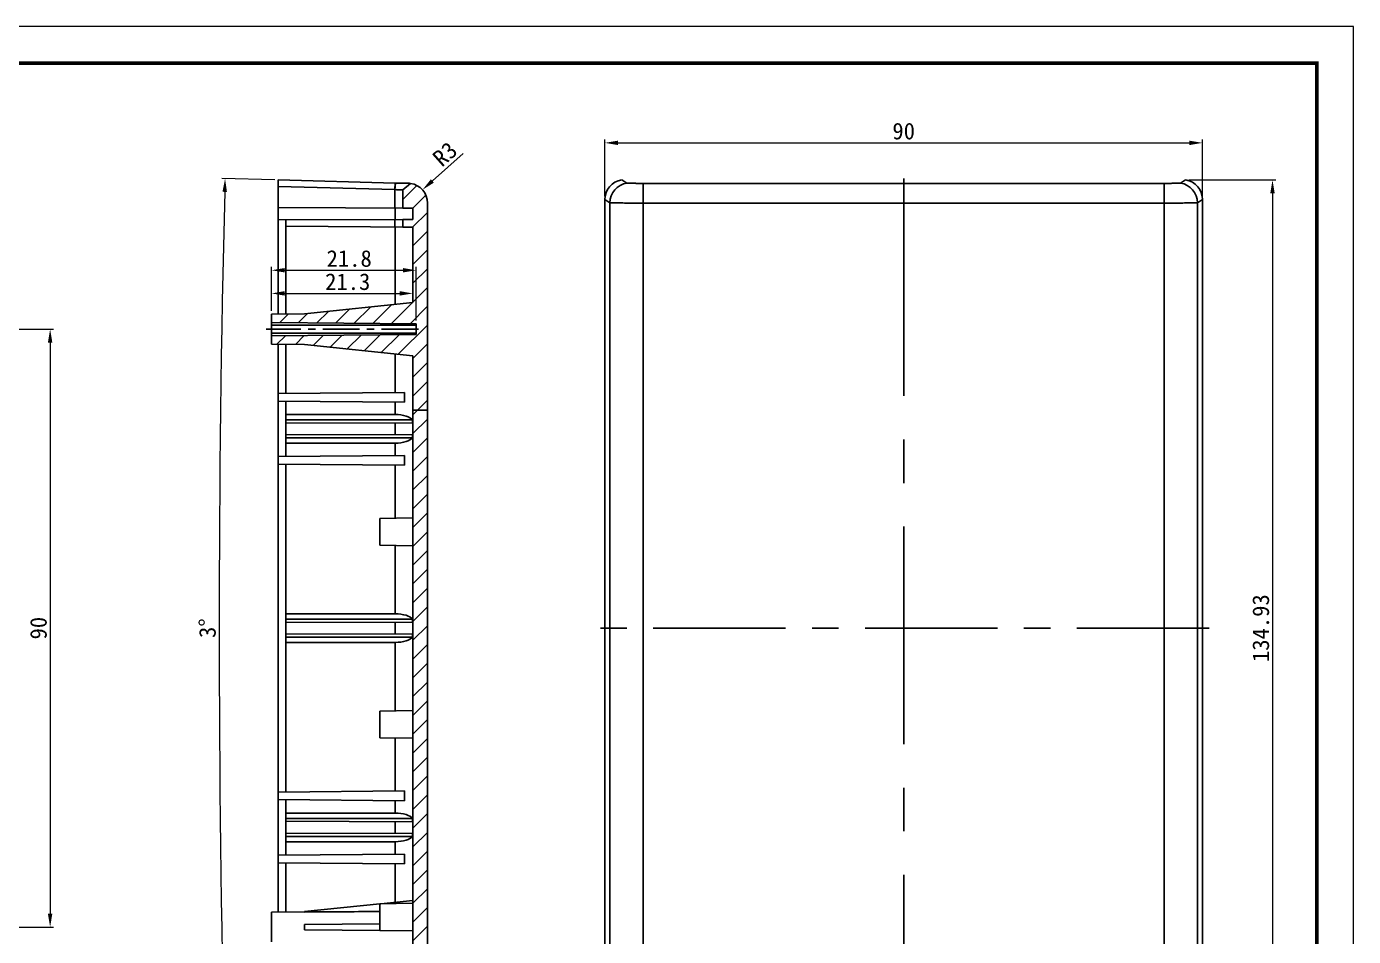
# Model space of a CAD drawing. Header units: millimetres. Extents: x 929 to 1798, y -260 to -38.
# Drawn here: x 1050.3 to 1250.1, y -174.5 to -37.5 of the extents above; entities that cross this region are included whole.
import ezdxf

# ---------------------------------------------------------------- set-up
doc = ezdxf.new("R2010")
doc.units = ezdxf.units.MM
doc.linetypes.add('CENTER', pattern=[50.8, 31.75, -6.35, 6.35, -6.35])
doc.layers.add('dim', color=82, linetype='Continuous', lineweight=9)
doc.layers.add('from', color=7, linetype='Continuous', lineweight=13)
doc.styles.add('宋体', font='simsun.ttc')
doc.dimstyles.new('YanXiu', dxfattribs={"dimtxt": 2.5, "dimasz": 2.2, "dimexe": 0.65, "dimexo": 0.65, "dimgap": 0.5, "dimtad": 1, "dimdsep": 46, "dimtxsty": '宋体', "dimcen": 0, "dimclrd": 3, "dimclre": 3, "dimclrt": 3, "dimazin": 2, "dimtfac": 1, "dimtofl": 0, "dimtmove": 0, "dimatfit": 3, "dimfxl": 1, "dimlwd": 5, "dimlwe": 5, "dimarcsym": 0})

# ---------------------------------------------------------------- blocks, each defined once
blk = doc.blocks.new('*D47')
at = {"layer": 'Defpoints', "color": 0}
for p in [(1108.46, -77.69), (1108.46, -79.08), (1087.16, -80.83)]:
    blk.add_point(p, dxfattribs=at)
at = {"layer": 'dim', "color": 3, "lineweight": 5}
for p, q in [((1087.16, -80.33), (1087.16, -77.19)), ((1089.16, -77.69), (1106.46, -77.69)), ((1108.46, -78.58), (1108.46, -77.19))]:
    blk.add_line(p, q, dxfattribs=at)
at = {"layer": 'dim', "color": 3}
for points in [[(1089.16, -77.35), (1089.16, -78.02), (1087.16, -77.69)], [(1106.46, -77.35), (1106.46, -78.02), (1108.46, -77.69)]]:
    blk.add_solid(points, dxfattribs=at)
at = {"layer": 'dim', "color": 3, "insert": (1098.65, -75.94), "char_height": 2.5, "attachment_point": 5, "style": '宋体'}
blk.add_mtext('21.3', dxfattribs=at)
blk = doc.blocks.new('*D48')
at = {"layer": 'Defpoints', "color": 0}
for p in [(1108.96, -74.2), (1087.16, -80.83), (1108.96, -82.27)]:
    blk.add_point(p, dxfattribs=at)
at = {"layer": 'dim', "color": 3, "lineweight": 5}
for p, q in [((1087.16, -80.33), (1087.16, -73.7)), ((1108.96, -81.77), (1108.96, -73.7)), ((1089.16, -74.2), (1106.96, -74.2))]:
    blk.add_line(p, q, dxfattribs=at)
at = {"layer": 'dim', "color": 3}
for points in [[(1089.16, -73.87), (1089.16, -74.53), (1087.16, -74.2)], [(1106.96, -73.87), (1106.96, -74.53), (1108.96, -74.2)]]:
    blk.add_solid(points, dxfattribs=at)
at = {"layer": 'dim', "color": 3, "insert": (1098.87, -72.45), "char_height": 2.5, "attachment_point": 5, "style": '宋体'}
blk.add_mtext('21.8', dxfattribs=at)
blk = doc.blocks.new('*D49')
at = {"layer": 'Defpoints', "color": 0}
for p in [(1088.16, -60.61), (1105.79, -61.07), (1079.39, -105.52), (1088.16, -195.54), (1105.79, -195.08)]:
    blk.add_point(p, dxfattribs=at)
at = {"layer": 'dim', "color": 3, "lineweight": 5}
for p, q in [((1087.66, -60.6), (1079.68, -60.39)), ((1087.66, -195.55), (1079.68, -195.76))]:
    blk.add_line(p, q, dxfattribs=at)
blk.add_arc((3664.57, -128.08), 2585.28, 178.54432, 181.45568, dxfattribs=at)
at = {"layer": 'dim', "color": 3}
for points in [[(1079.79, -62.39), (1080.46, -62.41), (1080.18, -60.4)], [(1080.46, -193.74), (1079.79, -193.76), (1080.18, -195.75)]]:
    blk.add_solid(points, dxfattribs=at)
at = {"layer": 'dim', "color": 3, "insert": (1077.54, -128.08), "char_height": 2.5, "attachment_point": 5, "rotation": 90, "style": '宋体'}
blk.add_mtext('3°', dxfattribs=at)
blk = doc.blocks.new('*D50')
at = {"layer": 'Defpoints', "color": 0}
for p in [(1109.9, -62.09), (1107.66, -64.09)]:
    blk.add_point(p, dxfattribs=at)
at = {"layer": 'dim', "color": 3, "lineweight": 5}
blk.add_line((1116.03, -56.63), (1111.39, -60.76), dxfattribs=at)
at = {"layer": 'dim', "color": 3}
blk.add_solid([(1111.17, -60.51), (1111.62, -61.01), (1109.9, -62.09)], dxfattribs=at)
at = {"layer": 'dim', "color": 3, "insert": (1113.29, -56.72), "char_height": 2.5, "attachment_point": 5, "rotation": 41.7091, "style": '宋体'}
blk.add_mtext('R3', dxfattribs=at)
blk = doc.blocks.new('*D54')
at = {"layer": 'Defpoints', "color": 0}
for p in [(1227.36, -55.02), (1137.36, -63.57), (1227.36, -63.57)]:
    blk.add_point(p, dxfattribs=at)
at = {"layer": 'dim', "color": 3, "lineweight": 5}
for p, q in [((1137.36, -63.07), (1137.36, -54.52)), ((1139.36, -55.02), (1225.36, -55.02)), ((1227.36, -63.07), (1227.36, -54.52))]:
    blk.add_line(p, q, dxfattribs=at)
at = {"layer": 'dim', "color": 3}
for points in [[(1139.36, -54.69), (1139.36, -55.36), (1137.36, -55.02)], [(1225.36, -54.69), (1225.36, -55.36), (1227.36, -55.02)]]:
    blk.add_solid(points, dxfattribs=at)
at = {"layer": 'dim', "color": 3, "insert": (1182.36, -53.27), "char_height": 2.5, "attachment_point": 5, "style": '宋体'}
blk.add_mtext('90', dxfattribs=at)
blk = doc.blocks.new('*D55')
at = {"layer": 'Defpoints', "color": 0}
for p in [(1224.81, -60.61), (1224.81, -195.54), (1237.89, -195.54)]:
    blk.add_point(p, dxfattribs=at)
at = {"layer": 'dim', "color": 3, "lineweight": 5}
for p, q in [((1225.31, -60.61), (1238.39, -60.61)), ((1237.89, -62.61), (1237.89, -193.54)), ((1225.31, -195.54), (1238.39, -195.54))]:
    blk.add_line(p, q, dxfattribs=at)
at = {"layer": 'dim', "color": 3}
for points in [[(1237.56, -62.61), (1238.22, -62.61), (1237.89, -60.61)], [(1237.56, -193.54), (1238.22, -193.54), (1237.89, -195.54)]]:
    blk.add_solid(points, dxfattribs=at)
at = {"layer": 'dim', "color": 3, "insert": (1236.14, -128.08), "char_height": 2.5, "attachment_point": 5, "rotation": 90, "style": '宋体'}
blk.add_mtext('134.93', dxfattribs=at)
blk = doc.blocks.new('*D58')
at = {"layer": 'Defpoints', "color": 0}
for p in [(1037.59, -83.08), (1037.59, -173.08), (1053.84, -173.08)]:
    blk.add_point(p, dxfattribs=at)
at = {"layer": 'dim', "color": 3, "lineweight": 5}
for p, q in [((1038.09, -83.08), (1054.34, -83.08)), ((1053.84, -85.08), (1053.84, -171.08)), ((1038.09, -173.08), (1054.34, -173.08))]:
    blk.add_line(p, q, dxfattribs=at)
at = {"layer": 'dim', "color": 3}
for points in [[(1053.5, -85.08), (1054.17, -85.08), (1053.84, -83.08)], [(1053.5, -171.08), (1054.17, -171.08), (1053.84, -173.08)]]:
    blk.add_solid(points, dxfattribs=at)
at = {"layer": 'dim', "color": 3, "insert": (1052.09, -128.08), "char_height": 2.5, "attachment_point": 5, "rotation": 90, "style": '宋体'}
blk.add_mtext('90', dxfattribs=at)

msp = doc.modelspace()

# ---------------------------------------------------------------- hatches: boundary and pattern name
at = {"linetype": 'Continuous'}
h = msp.add_hatch(dxfattribs=at)
h.set_pattern_fill('2', color=2, scale=2, angle=45, style=0, pattern_type=0)
h.set_pattern_definition([(45, (943.5307, -340.0936), (-1.414214, 1.414214), [])])
edge = h.paths.add_edge_path()
edge.add_line((1110.661, -64.087), (1110.661, -95.276))
edge.add_line((1108.461, -95.276), (1110.661, -95.276))
edge.add_line((1108.461, -87.076), (1108.461, -95.276))
edge.add_line((1108.461, -87.076), (1092.161, -85.391))
edge.add_line((1092.161, -85.369), (1092.161, -85.391))
edge.add_line((1092.161, -85.369), (1087.161, -85.326))
edge.add_line((1087.161, -84.076), (1087.161, -85.326))
edge.add_line((1108.961, -83.885), (1087.161, -84.076))
edge.add_line((1108.961, -82.266), (1108.961, -83.885))
edge.add_line((1108.961, -82.266), (1087.161, -82.076))
edge.add_line((1087.161, -80.826), (1087.161, -82.076))
edge.add_line((1092.161, -80.782), (1087.161, -80.826))
edge.add_line((1092.161, -80.76), (1092.161, -80.782))
edge.add_line((1108.461, -79.076), (1092.161, -80.76))
edge.add_line((1108.461, -67.738), (1108.461, -79.076))
edge.add_line((1108.461, -67.738), (1106.961, -67.725))
edge.add_line((1106.961, -66.544), (1106.961, -67.725))
edge.add_line((1108.461, -66.538), (1106.961, -66.544))
edge.add_line((1108.461, -64.838), (1108.461, -66.538))
edge.add_line((1108.461, -64.838), (1106.961, -64.833))
edge.add_line((1106.961, -62.11), (1106.961, -64.833))
edge.add_line((1106.961, -62.11), (1108.111, -61.121))
edge.add_spline(control_points=[(1110.661, -64.087), (1110.661, -62.533), (1109.647, -61.354), (1108.111, -61.121)], knot_values=[0, 0, 0, 0, 1, 1, 1, 1], weights=[1, 0.8388584, 0.8388584, 1], degree=3, periodic=0)
edge = h.paths.add_edge_path()
edge.add_line((1108.461, -95.276), (1110.661, -95.276))
edge.add_line((1108.461, -95.276), (1110.661, -95.276))
edge = h.paths.add_edge_path()
edge.add_line((1110.661, -192.064), (1110.661, -95.276))
edge.add_spline(control_points=[(1110.661, -192.064), (1110.661, -193.618), (1109.647, -194.797), (1108.111, -195.03)], knot_values=[0, 0, 0, 0, 1, 1, 1, 1], weights=[1, 0.8388584, 0.8388584, 1], degree=3, periodic=0)
edge.add_line((1106.961, -194.041), (1108.111, -195.03))
edge.add_line((1106.961, -194.041), (1106.961, -191.318))
edge.add_line((1108.461, -191.313), (1106.961, -191.318))
edge.add_line((1108.461, -191.313), (1108.461, -189.613))
edge.add_line((1108.461, -189.613), (1106.961, -189.608))
edge.add_line((1106.961, -189.608), (1106.961, -188.426))
edge.add_line((1108.461, -188.413), (1106.961, -188.426))
edge.add_line((1108.461, -188.413), (1108.461, -95.276))
edge.add_line((1108.461, -95.276), (1110.661, -95.276))

# ---------------------------------------------------------------- linework, layer by layer
at = {"color": 7, "linetype": 'Continuous'}
for p, q in [((1105.793, -61.072), (1088.161, -60.61)), ((1088.161, -80.817), (1088.161, -60.61)), ((1105.717, -62.06), (1088.161, -61.6)), ((1105.717, -62.06), (1105.793, -61.072)), ((1105.747, -62.061), (1105.845, -61.073)), ((1105.845, -61.073), (1105.793, -61.072)), ((1106.961, -62.11), (1108.111, -61.121)), ((1106.961, -62.11), (1108.111, -61.121)), ((1139.907, -60.61), (1140.677, -61.072)), ((1143.128, -61.121), (1221.591, -61.121)), ((1143.128, -195.03), (1143.128, -61.121)), ((1221.591, -195.03), (1221.591, -61.121)), ((1224.043, -61.072), (1224.812, -60.61)), ((1105.747, -62.061), (1105.717, -62.06)), ((1105.717, -64.829), (1105.717, -62.06)), ((1106.961, -62.11), (1106.961, -64.833)), ((1106.961, -62.11), (1106.961, -64.833)), ((1138.133, -64.037), (1137.36, -63.573)), ((1137.36, -63.573), (1137.36, -192.578)), ((1227.36, -63.573), (1226.586, -64.037)), ((1227.36, -63.573), (1227.36, -192.578)), ((1108.461, -64.838), (1088.161, -64.767)), ((1105.783, -66.548), (1105.783, -64.829)), ((1108.461, -64.838), (1106.961, -64.833)), ((1108.461, -64.838), (1108.461, -66.538)), ((1108.461, -64.838), (1108.461, -66.538)), ((1110.661, -192.064), (1110.661, -64.087)), ((1110.661, -64.087), (1110.661, -95.276)), ((1138.133, -64.037), (1138.133, -192.114)), ((1221.591, -64.087), (1143.128, -64.087)), ((1226.586, -192.114), (1226.586, -64.037)), ((1088.161, -66.538), (1089.311, -66.602)), ((1108.461, -66.538), (1089.311, -66.605)), ((1089.311, -80.807), (1089.311, -66.605)), ((1108.461, -67.738), (1089.311, -67.571)), ((1105.717, -67.714), (1105.717, -66.548)), ((1105.783, -79.352), (1105.783, -67.715)), ((1108.461, -66.538), (1106.961, -66.544)), ((1106.961, -66.544), (1106.961, -67.725)), ((1106.961, -66.544), (1106.961, -67.725)), ((1108.461, -67.738), (1106.961, -67.725)), ((1108.461, -67.738), (1108.461, -79.076)), ((1108.461, -67.738), (1108.461, -79.076)), ((1108.461, -79.076), (1092.161, -80.76)), ((1108.461, -79.076), (1092.161, -80.76)), ((1092.161, -80.782), (1087.161, -80.826)), ((1092.161, -80.782), (1087.161, -80.826)), ((1087.161, -85.326), (1087.161, -80.826)), ((1087.161, -80.826), (1087.161, -82.076)), ((1092.161, -80.76), (1092.161, -80.782)), ((1092.161, -80.76), (1092.161, -80.782)), ((1108.961, -82.266), (1087.161, -82.076)), ((1108.961, -82.266), (1087.161, -82.076)), ((1087.161, -82.476), (1108.961, -82.476)), ((1108.961, -83.676), (1087.161, -83.676)), ((1108.961, -83.885), (1087.161, -84.076)), ((1108.961, -83.885), (1087.161, -84.076)), ((1108.961, -82.266), (1108.961, -83.885)), ((1108.961, -82.266), (1108.961, -83.885)), ((1087.161, -84.076), (1087.161, -85.326)), ((1092.161, -85.369), (1087.161, -85.326)), ((1092.161, -85.369), (1087.161, -85.326)), ((1088.161, -170.817), (1088.161, -85.334)), ((1089.311, -92.743), (1089.311, -85.344)), ((1092.161, -85.369), (1092.161, -85.391)), ((1092.161, -85.369), (1092.161, -85.391)), ((1108.461, -87.076), (1092.161, -85.391)), ((1108.461, -87.076), (1092.161, -85.391)), ((1105.783, -92.599), (1105.783, -86.799)), ((1108.461, -188.413), (1108.461, -87.076)), ((1108.461, -87.076), (1108.461, -95.276)), ((1088.161, -92.753), (1107.217, -92.586)), ((1088.161, -93.898), (1107.217, -94.065)), ((1107.217, -92.586), (1107.217, -94.065)), ((1089.311, -102.243), (1089.311, -93.908)), ((1105.783, -95.926), (1105.783, -94.052)), ((1108.461, -95.276), (1110.661, -95.276)), ((1108.461, -188.413), (1108.461, -95.276)), ((1108.461, -95.276), (1110.661, -95.276)), ((1108.461, -95.276), (1110.661, -95.276)), ((1108.461, -95.276), (1110.661, -95.276)), ((1110.661, -192.064), (1110.661, -95.276)), ((1089.311, -95.926), (1105.783, -95.926)), ((1089.311, -96.726), (1108.376, -96.726)), ((1108.376, -97.225), (1089.311, -97.159)), ((1105.783, -98.935), (1105.783, -97.216)), ((1108.376, -96.726), (1108.376, -97.225)), ((1108.376, -98.926), (1089.311, -98.992)), ((1108.376, -99.426), (1089.311, -99.426)), ((1108.376, -98.926), (1108.376, -99.426)), ((1105.783, -100.226), (1089.311, -100.226)), ((1105.783, -102.099), (1105.783, -100.226)), ((1088.161, -102.253), (1107.217, -102.086)), ((1088.161, -103.398), (1107.217, -103.565)), ((1089.311, -152.743), (1089.311, -103.408)), ((1105.783, -111.535), (1105.783, -103.552)), ((1107.217, -102.086), (1107.217, -103.565)), ((1108.461, -111.488), (1103.461, -111.576)), ((1103.461, -115.576), (1103.461, -111.576)), ((1108.461, -115.663), (1103.461, -115.576)), ((1105.783, -125.926), (1105.783, -115.616)), ((1089.311, -125.926), (1105.783, -125.926)), ((1089.311, -126.726), (1108.376, -126.726)), ((1108.376, -127.225), (1089.311, -127.159)), ((1105.783, -128.935), (1105.783, -127.216)), ((1108.376, -126.726), (1108.376, -127.225)), ((1108.376, -128.926), (1089.311, -128.992)), ((1108.376, -129.426), (1089.311, -129.426)), ((1108.376, -128.926), (1108.376, -129.426)), ((1105.783, -130.226), (1089.311, -130.226)), ((1105.783, -140.535), (1105.783, -130.226)), ((1108.461, -140.488), (1103.461, -140.576)), ((1103.461, -144.576), (1103.461, -140.576)), ((1108.461, -144.663), (1103.461, -144.576)), ((1105.783, -152.599), (1105.783, -144.616)), ((1088.161, -152.753), (1107.217, -152.586)), ((1107.217, -152.586), (1107.217, -154.065)), ((1088.161, -153.898), (1107.217, -154.065)), ((1089.311, -162.243), (1089.311, -153.908)), ((1105.783, -155.926), (1105.783, -154.052)), ((1089.311, -155.926), (1105.783, -155.926)), ((1089.311, -156.726), (1108.376, -156.726)), ((1108.376, -157.225), (1089.311, -157.159)), ((1105.783, -158.935), (1105.783, -157.216)), ((1108.376, -156.726), (1108.376, -157.225)), ((1108.376, -158.926), (1089.311, -158.992)), ((1108.376, -159.426), (1089.311, -159.426)), ((1108.376, -158.926), (1108.376, -159.426)), ((1105.783, -160.226), (1089.311, -160.226)), ((1105.783, -162.099), (1105.783, -160.226)), ((1088.161, -162.253), (1107.217, -162.086)), ((1088.161, -163.398), (1107.217, -163.565)), ((1089.311, -170.807), (1089.311, -163.408)), ((1105.783, -169.352), (1105.783, -163.552)), ((1107.217, -162.086), (1107.217, -163.565)), ((1103.462, -169.592), (1092.161, -170.76)), ((1108.461, -169.488), (1103.461, -169.576)), ((1103.461, -173.576), (1103.461, -169.576)), ((1108.461, -169.076), (1103.655, -169.572)), ((1087.161, -170.826), (1092.161, -170.782)), ((1087.161, -170.826), (1087.161, -175.326)), ((1092.161, -170.817), (1092.161, -170.76)), ((1103.461, -172.577), (1092.161, -172.676)), ((1092.161, -173.476), (1092.161, -172.676)), ((1103.461, -173.574), (1092.161, -173.476)), ((1108.461, -173.663), (1103.461, -173.576))]:
    msp.add_line(p, q, dxfattribs=at)
at = {"color": 1, "linetype": 'CENTER', "ltscale": 1.032038}
msp.add_line((1182.36, -60.364), (1182.36, -195.667), dxfattribs=at)
at = {"color": 1, "linetype": 'CENTER', "ltscale": 0.1744}
msp.add_line((1109.294, -83.076), (1086.369, -83.076), dxfattribs=at)
at = {"color": 1, "linetype": 'CENTER', "ltscale": 0.627699}
msp.add_line((1228.358, -128.076), (1135.726, -128.076), dxfattribs=at)
at = {"color": 7, "linetype": 'Continuous'}
for centre, radius, start, end in [((1107.661, -64.087), 3, 0, 81.37307), ((1107.661, -64.087), 3, 0, 81.37307), ((1141.136, -64.04), 3.003, 98.73554, 179.93763), ((1223.583, -64.04), 3.003, 0.06239, 81.26445)]:
    msp.add_arc(centre, radius, start, end, dxfattribs=at)
for centre, major_axis, ratio, start_param, end_param in [((1140.362, -63.577), (2.576, -1.545), 0.9987065, 2.2628153, 3.6812621), ((1224.357, -63.577), (-2.576, -1.545), 0.9987065, 2.6019232, 4.02037), ((1105.661, -97.046), (2.8, 0.058), 0.3994746, 0.2378247, 1.5188693), ((1105.661, -99.106), (2.8, -0.058), 0.3994746, -1.5188693, -0.2378247), ((1105.661, -127.046), (2.8, 0.058), 0.3994746, 0.2378247, 1.5188693), ((1105.661, -129.106), (2.8, -0.058), 0.3994746, -1.5188693, -0.2378247), ((1105.661, -157.046), (2.8, 0.058), 0.3994746, 0.2378247, 1.5188693), ((1105.661, -159.106), (2.8, -0.058), 0.3994746, -1.5188693, -0.2378247)]:
    msp.add_ellipse(centre, major_axis=major_axis, ratio=ratio, start_param=start_param, end_param=end_param, dxfattribs=at)
for points, start_tangent, end_tangent in [([(1108.111, -61.121), (1108.036, -61.12), (1107.815, -61.115), (1107.459, -61.107), (1106.99, -61.097), (1106.44, -61.086), (1105.845, -61.073)], (0.9875862, -0.1570778), (-0.9997675, 0.0215639)), ([(1140.68, -61.073), (1140.8, -61.086), (1141.065, -61.097), (1141.459, -61.107), (1141.956, -61.115), (1142.525, -61.12), (1143.128, -61.121)], (0.9602929, -0.2789937), (0.9999998, 0.0005632)), ([(1221.591, -61.121), (1222.194, -61.12), (1222.763, -61.115), (1223.261, -61.107), (1223.654, -61.097), (1223.919, -61.086), (1224.039, -61.073)], (0.9999998, -0.0005634), (0.9602947, 0.2789875)), ([(1106.961, -62.11), (1106.92, -62.108), (1106.8, -62.104), (1106.608, -62.096), (1106.356, -62.086), (1106.063, -62.074), (1105.747, -62.061)], (0, -1), (-0.9991357, 0.0415681)), ([(1143.128, -64.087), (1142.046, -64.086), (1141.015, -64.082), (1140.085, -64.076), (1139.298, -64.069), (1138.693, -64.059), (1138.299, -64.048), (1138.133, -64.037)], (-1, 0.0000063), (-0.9724734, 0.2330137)), ([(1226.586, -64.037), (1226.42, -64.048), (1226.026, -64.059), (1225.421, -64.069), (1224.634, -64.076), (1223.704, -64.082), (1222.673, -64.086), (1221.591, -64.087)], (-0.9724734, -0.2330137), (-1, -0.0000063)), ([(1103.461, -170.736), (1103, -170.739), (1097.567, -170.778), (1092.161, -170.817)], (-0.9999751, -0.0070629), (-0.9999732, -0.0073169))]:
    msp.add_spline(points, degree=3, dxfattribs=dict(at, start_tangent=start_tangent, end_tangent=end_tangent))
at = {"layer": 'from'}
for points in [[(929.476, -260.303), (1250.081, -260.303), (1250.081, -37.512), (929.476, -37.512)], [(935.001, -254.778), (1244.556, -254.778), (1244.556, -43.037), (935.001, -43.037)]]:
    msp.add_lwpolyline(points, close=True, dxfattribs=at)
at = {"layer": 'from', "const_width": 0.553}
msp.add_lwpolyline([(935.001, -254.778), (935.001, -43.037), (1244.556, -43.037), (1244.556, -254.778), (935.001, -254.778)], dxfattribs=at)

# ---------------------------------------------------------------- dimensions: what is measured, and where the dimension line sits
at = {"layer": 'dim'}
dim = msp.add_linear_dim(base=(1227.36, -55.024), p1=(1137.36, -63.573), p2=(1227.36, -63.573), dimstyle='YanXiu', override={"dimasz": 2, "dimexe": 0.49975, "dimexo": 0.49975, "dimgap": 0.49975}, dxfattribs=at)
dim.commit()
dim.dimension.update_dxf_attribs({"geometry": '*D54', "text_midpoint": (1182.36, -53.275)})
dim = msp.add_radius_dim(center=(1107.661, -64.087), mpoint=(1109.9, -62.091), dimstyle='YanXiu', override={"dimasz": 2, "dimexe": 0.49975, "dimexo": 0.49975, "dimgap": 0.49975}, dxfattribs=at)
dim.commit()
dim.dimension.update_dxf_attribs({"geometry": '*D50', "text_midpoint": (1113.293, -56.724)})
dim = msp.add_angular_dim_2l(base=(1079.39, -105.515), line1=((1088.161, -195.541), (1105.793, -195.08)), line2=((1105.793, -61.072), (1088.161, -60.61)), dimstyle='YanXiu', override={"dimasz": 2, "dimexe": 0.49975, "dimexo": 0.49975, "dimgap": 0.49975}, dxfattribs=at)
dim.commit()
dim.dimension.update_dxf_attribs({"geometry": '*D49', "text_midpoint": (1077.542, -128.076)})
for base, p1, p2, picture, middle in [((1237.889, -195.541), (1224.812, -60.61), (1224.812, -195.541), '*D55', (1236.139, -128.076)), ((1053.838, -173.076), (1037.586, -83.076), (1037.586, -173.076), '*D58', (1052.089, -128.076))]:
    dim = msp.add_linear_dim(base=base, p1=p1, p2=p2, angle=90, dimstyle='YanXiu', override={"dimasz": 2, "dimexe": 0.49975, "dimexo": 0.49975, "dimgap": 0.49975}, dxfattribs=at)
    dim.commit()
    dim.dimension.update_dxf_attribs({"geometry": picture, "text_midpoint": middle})
for base, p2, picture, middle in [((1108.961, -74.2), (1108.961, -82.266), '*D48', (1098.866, -74.2)), ((1108.461, -77.688), (1108.461, -79.076), '*D47', (1098.646, -77.688))]:
    dim = msp.add_linear_dim(base=base, p1=(1087.161, -80.826), p2=p2, dimstyle='YanXiu', override={"dimasz": 2, "dimexe": 0.49975, "dimexo": 0.49975, "dimgap": 0.49975}, dxfattribs=at)
    dim.commit()
    dim.dimension.update_dxf_attribs({"geometry": picture, "text_midpoint": middle, "dimtype": 160})

doc.saveas('drawing.dxf')
